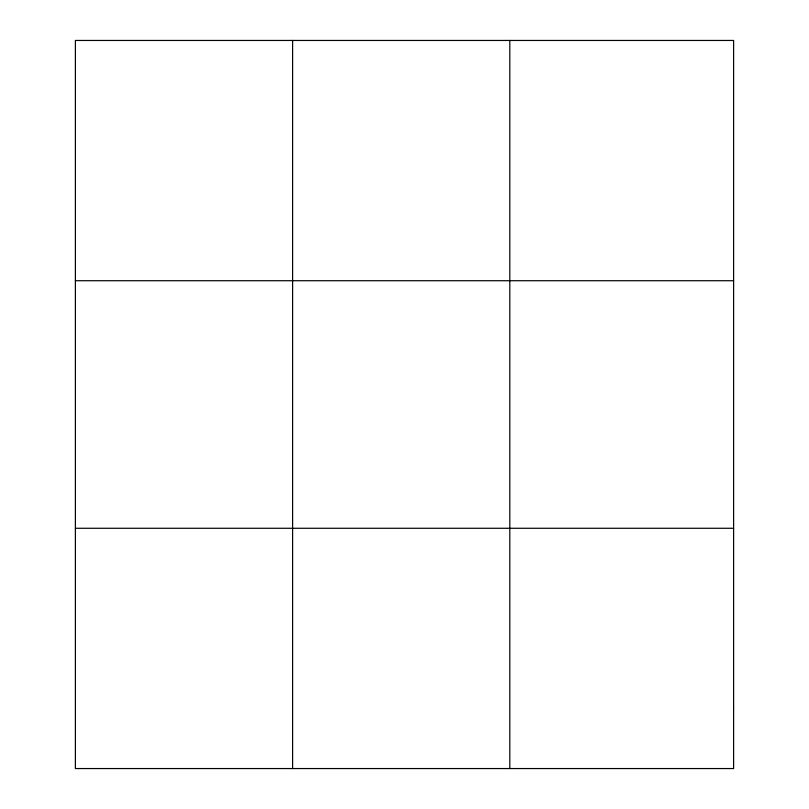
<?xml version="1.0" encoding="UTF-8"?>
<svg xmlns="http://www.w3.org/2000/svg" width="809" height="809" viewBox="0 0 809 809"><rect width="100%" height="100%" fill="white"/><g stroke="black" fill="none" stroke-linecap="round" stroke-linejoin="round"><path stroke-width="1.21" d="M292.605 768.55L292.605 40.45M509.812 768.55L509.812 40.45M75.389 280.723L733.611 280.723M75.389 528.277L733.611 528.277M733.611 708.482L733.611 768.55L75.389 768.55L75.389 40.45L733.611 40.45L733.611 708.482"/></g></svg>
